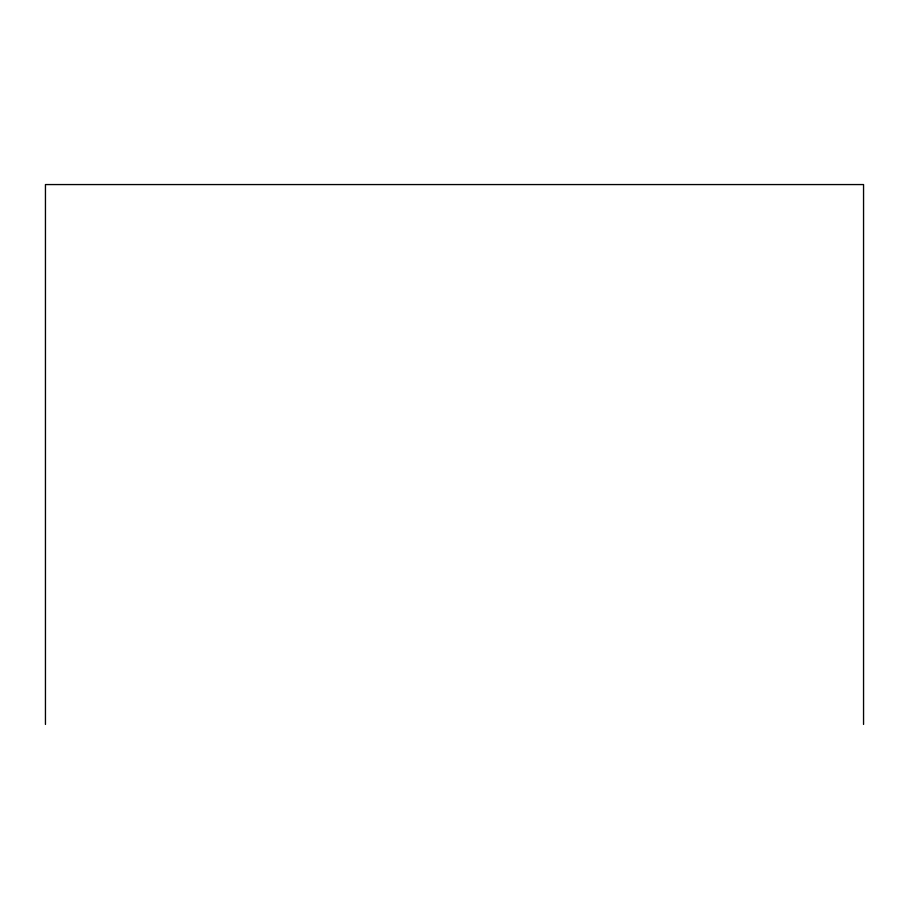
<?xml version="1.0" encoding="UTF-8"?>
<svg xmlns="http://www.w3.org/2000/svg" width="909" height="909" viewBox="0 0 909 909"><rect width="100%" height="100%" fill="white"/><g stroke="black" fill="none" stroke-linecap="round" stroke-linejoin="round"><path stroke-width="1.36" d="M863.55 724.439L863.55 184.561L45.45 184.561L45.45 724.439"/></g></svg>
